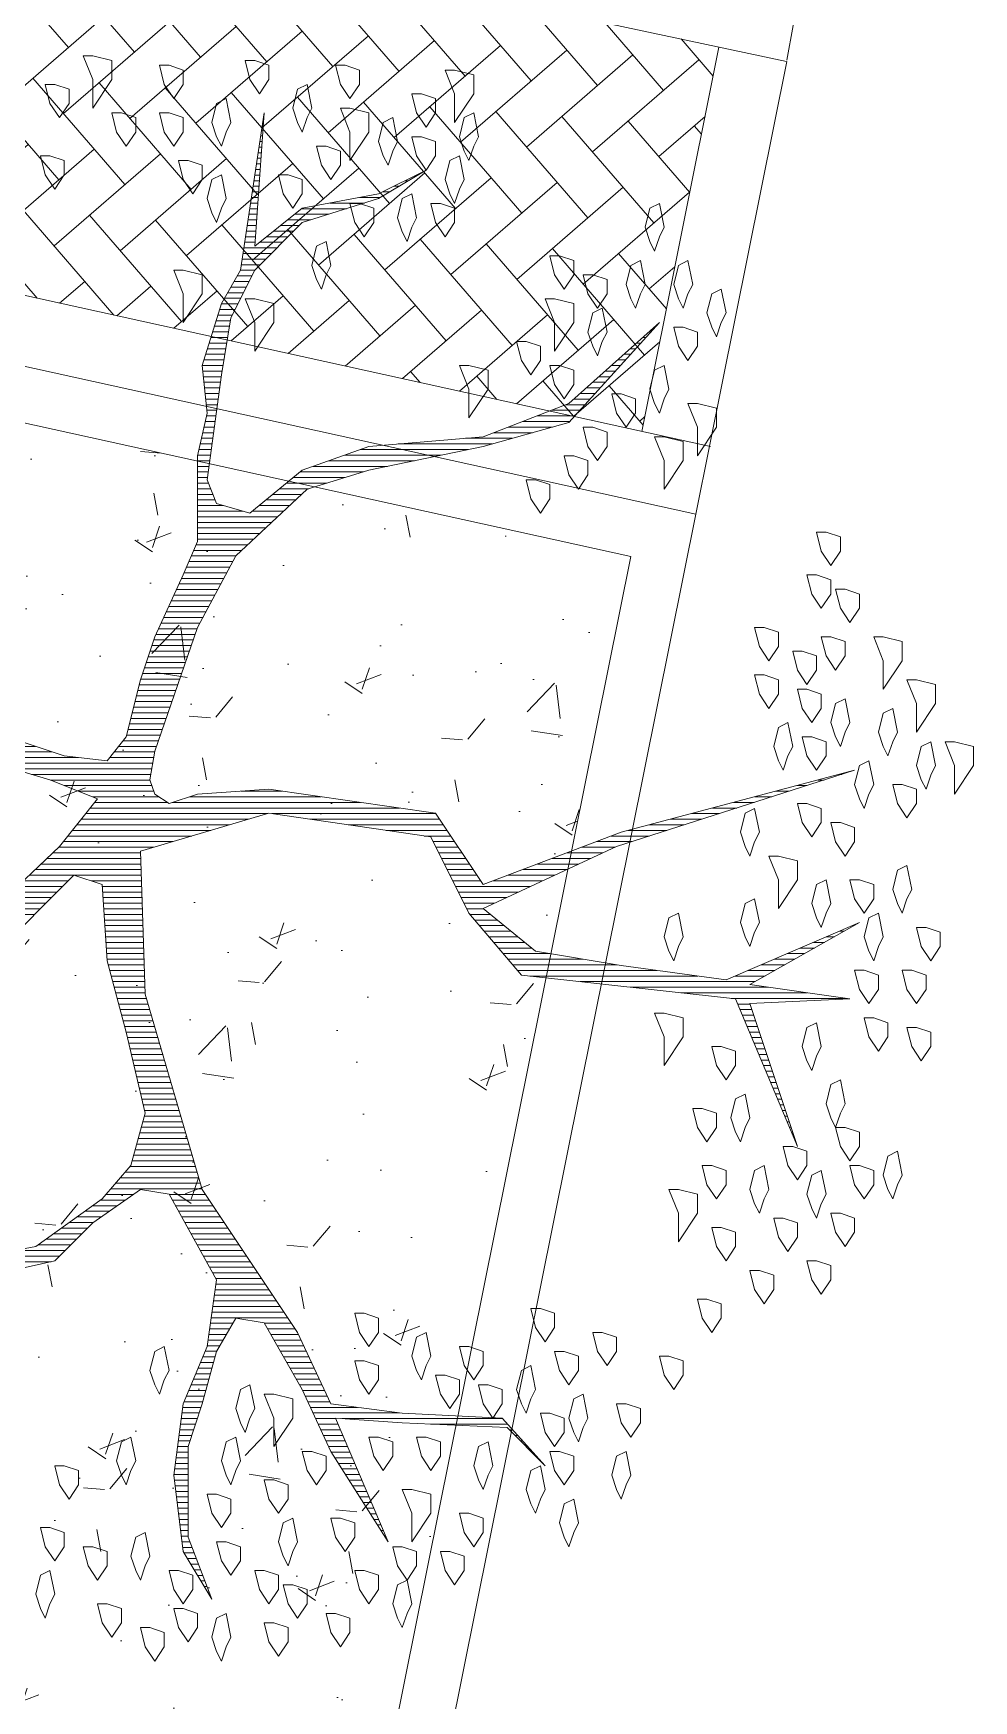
# Model space of a CAD drawing. Header units: metres. Extents: x 12093 to 20303, y 514 to 1412.
# Drawn here: x 19839.243 to 19841.281, y 732.662 to 736.274 of the extents above; entities that cross this region are included whole.
import ezdxf

# ---------------------------------------------------------------- set-up
doc = ezdxf.new("R2010")
doc.units = ezdxf.units.M
doc.linetypes.add('ACAD_ISO04W100', pattern=[30, 24, -3, 0, -3])
doc.layers.get('0').update_dxf_attribs({"lineweight": 13})
for name, color, linetype, lineweight in [('0-JARDI', 72, 'Continuous', 13), ('ARBOLES', 52, 'Continuous', 13), ('corte vias', 21, 'ACAD_ISO04W100', 50), ('grass', 64, 'Continuous', 13), ('MANZANAS-ORIGINALES', 147, 'Continuous', 9), ('text.-piso', 35, 'Continuous', 5)]:
    doc.layers.add(name, color=color, linetype=linetype, lineweight=lineweight)

# ---------------------------------------------------------------- blocks, each defined once
blk = doc.blocks.new('*X7')
at = {"color": 0}
for p, q in [((17.5775, 17.92), (17.578, 17.92)), ((17.5814, 17.91), (17.584, 17.91)), ((17.5852, 17.9), (17.59, 17.9)), ((17.5891, 17.89), (17.596, 17.89)), ((17.5929, 17.88), (17.602, 17.88)), ((17.5967, 17.87), (17.608, 17.87)), ((17.6006, 17.86), (17.614, 17.86)), ((17.6044, 17.85), (17.62, 17.85)), ((17.6083, 17.84), (17.626, 17.84)), ((17.2621, 17.82), (17.2622, 17.82)), ((17.2663, 17.81), (17.2685, 17.81)), ((17.6121, 17.83), (17.6285, 17.83)), ((17.616, 17.82), (17.6298, 17.82)), ((17.6191, 17.81), (17.631, 17.81)), ((17.2706, 17.8), (17.2748, 17.8)), ((17.2748, 17.79), (17.2811, 17.79)), ((17.279, 17.78), (17.2874, 17.78)), ((17.6191, 17.8), (17.6323, 17.8)), ((17.6191, 17.79), (17.6335, 17.79)), ((17.6191, 17.78), (17.6348, 17.78)), ((17.2832, 17.77), (17.2937, 17.77)), ((17.2875, 17.76), (17.3001, 17.76)), ((17.2917, 17.75), (17.3064, 17.75)), ((17.6191, 17.77), (17.636, 17.77)), ((17.6191, 17.76), (17.6373, 17.76)), ((17.6191, 17.75), (17.6385, 17.75)), ((17.2959, 17.74), (17.3127, 17.74)), ((17.3002, 17.73), (17.319, 17.73)), ((17.3044, 17.72), (17.3253, 17.72)), ((17.6191, 17.74), (17.6398, 17.74)), ((17.6191, 17.73), (17.641, 17.73)), ((17.6191, 17.72), (17.6423, 17.72)), ((17.3086, 17.71), (17.3316, 17.71)), ((17.3129, 17.7), (17.3379, 17.7)), ((17.3171, 17.69), (17.3443, 17.69)), ((17.6191, 17.71), (17.6435, 17.71)), ((17.6191, 17.7), (17.6445, 17.7)), ((17.6191, 17.69), (17.6431, 17.69)), ((16.9852, 17.68), (16.9856, 17.68)), ((16.9942, 17.67), (16.9956, 17.67)), ((17.0032, 17.66), (17.0056, 17.66)), ((17.3213, 17.68), (17.3506, 17.68)), ((17.3256, 17.67), (17.3569, 17.67)), ((17.3298, 17.66), (17.3632, 17.66)), ((17.6191, 17.68), (17.6418, 17.68)), ((17.6191, 17.67), (17.6405, 17.67)), ((17.6191, 17.66), (17.6391, 17.66)), ((17.0122, 17.65), (17.0156, 17.65)), ((17.0212, 17.64), (17.0256, 17.64)), ((17.0302, 17.63), (17.0356, 17.63)), ((17.334, 17.65), (17.368, 17.65)), ((17.3382, 17.64), (17.3727, 17.64)), ((17.3425, 17.63), (17.3773, 17.63)), ((17.6124, 17.63), (17.6351, 17.63)), ((17.6157, 17.64), (17.6365, 17.64)), ((17.619, 17.65), (17.6378, 17.65)), ((17.0392, 17.62), (17.0456, 17.62)), ((17.0482, 17.61), (17.1861, 17.61)), ((17.0572, 17.6), (17.3444, 17.6)), ((17.3467, 17.62), (17.3819, 17.62)), ((17.3509, 17.61), (17.3865, 17.61)), ((17.3552, 17.6), (17.3911, 17.6)), ((17.6024, 17.6), (17.6311, 17.6)), ((17.6057, 17.61), (17.6325, 17.61)), ((17.6091, 17.62), (17.6338, 17.62)), ((17.2417, 17.59), (17.3957, 17.59)), ((17.3167, 17.58), (17.4003, 17.58)), ((17.3657, 17.57), (17.405, 17.57)), ((17.5926, 17.57), (17.6261, 17.57)), ((17.5957, 17.58), (17.6285, 17.58)), ((17.5991, 17.59), (17.6298, 17.59)), ((17.3704, 17.56), (17.4096, 17.56)), ((17.3751, 17.55), (17.4142, 17.55)), ((17.3797, 17.54), (17.4197, 17.54)), ((17.5844, 17.54), (17.6136, 17.54)), ((17.5872, 17.55), (17.6178, 17.55)), ((17.5899, 17.56), (17.6219, 17.56)), ((17.3844, 17.53), (17.4254, 17.53)), ((17.3891, 17.52), (17.4311, 17.52)), ((17.3937, 17.51), (17.4369, 17.51)), ((17.5762, 17.51), (17.6011, 17.51)), ((17.579, 17.52), (17.6053, 17.52)), ((17.5817, 17.53), (17.6094, 17.53)), ((17.3984, 17.5), (17.4426, 17.5)), ((17.4031, 17.49), (17.4483, 17.49)), ((17.4077, 17.48), (17.454, 17.48)), ((17.568, 17.48), (17.5886, 17.48)), ((17.5708, 17.49), (17.5928, 17.49)), ((17.5735, 17.5), (17.5969, 17.5)), ((17.4124, 17.47), (17.4597, 17.47)), ((17.4171, 17.46), (17.4654, 17.46)), ((17.4217, 17.45), (17.4711, 17.45)), ((17.5509, 17.45), (17.582, 17.45)), ((17.5566, 17.46), (17.5834, 17.46)), ((17.5623, 17.47), (17.5849, 17.47)), ((17.4276, 17.44), (17.4769, 17.44)), ((17.4343, 17.43), (17.4826, 17.43)), ((17.441, 17.42), (17.5777, 17.42)), ((17.5394, 17.43), (17.5792, 17.43)), ((17.5452, 17.44), (17.5806, 17.44)), ((17.4476, 17.41), (17.5763, 17.41)), ((17.4543, 17.4), (17.5749, 17.4)), ((17.461, 17.39), (17.5734, 17.39)), ((17.4676, 17.38), (17.572, 17.38)), ((17.4743, 17.37), (17.5706, 17.37)), ((17.481, 17.36), (17.5692, 17.36)), ((17.4876, 17.35), (17.5695, 17.35)), ((17.4943, 17.34), (17.5751, 17.34)), ((17.501, 17.33), (17.5807, 17.33)), ((17.5076, 17.32), (17.5862, 17.32)), ((17.5143, 17.31), (17.5918, 17.31)), ((17.521, 17.3), (17.5973, 17.3)), ((17.8387, 17.3), (17.9283, 17.3)), ((17.8487, 17.31), (17.9816, 17.31)), ((17.8637, 17.32), (18.0288, 17.32)), ((17.5276, 17.29), (17.6029, 17.29)), ((17.5343, 17.28), (17.6084, 17.28)), ((17.541, 17.27), (17.614, 17.27)), ((17.8087, 17.27), (17.859, 17.27)), ((17.8187, 17.28), (17.873, 17.28)), ((17.8287, 17.29), (17.887, 17.29)), ((17.5476, 17.26), (17.6195, 17.26)), ((17.5543, 17.25), (17.6251, 17.25)), ((17.561, 17.24), (17.6307, 17.24)), ((17.7741, 17.24), (17.817, 17.24)), ((17.7884, 17.25), (17.831, 17.25)), ((17.7987, 17.26), (17.845, 17.26)), ((17.5676, 17.23), (17.6362, 17.23)), ((17.5743, 17.22), (17.6418, 17.22)), ((17.581, 17.21), (17.6473, 17.21)), ((17.7313, 17.21), (17.775, 17.21)), ((17.7456, 17.22), (17.789, 17.22)), ((17.7599, 17.23), (17.803, 17.23)), ((17.5876, 17.2), (17.6529, 17.2)), ((17.5939, 17.19), (17.7568, 17.19)), ((17.5968, 17.18), (17.7482, 17.18)), ((17.717, 17.2), (17.7653, 17.2)), ((17.5998, 17.17), (17.7396, 17.17)), ((17.6027, 17.16), (17.731, 17.16)), ((17.6056, 17.15), (17.7225, 17.15)), ((17.6085, 17.14), (17.7189, 17.14)), ((17.6115, 17.13), (17.7161, 17.13)), ((17.6144, 17.12), (17.7134, 17.12)), ((16.5321, 17.11), (16.5325, 17.11)), ((16.5355, 17.1), (16.5367, 17.1)), ((16.5388, 17.09), (16.5409, 17.09)), ((17.6173, 17.11), (17.7107, 17.11)), ((17.6203, 17.1), (17.7079, 17.1)), ((17.6232, 17.09), (17.7052, 17.09)), ((16.5421, 17.08), (16.5451, 17.08)), ((16.5454, 17.07), (16.5493, 17.07)), ((16.5488, 17.06), (16.5535, 17.06)), ((17.6261, 17.08), (17.7025, 17.08)), ((17.629, 17.07), (17.6998, 17.07)), ((17.632, 17.06), (17.697, 17.06)), ((16.5521, 17.05), (16.5577, 17.05)), ((16.5554, 17.04), (16.5619, 17.04)), ((16.5588, 17.03), (16.566, 17.03)), ((17.6349, 17.05), (17.6968, 17.05)), ((17.6378, 17.04), (17.6992, 17.04)), ((17.6407, 17.03), (17.7015, 17.03)), ((16.5621, 17.02), (16.5702, 17.02)), ((16.5654, 17.01), (16.5744, 17.01)), ((16.5688, 17), (16.5786, 17)), ((17.6437, 17.02), (17.7039, 17.02)), ((17.6466, 17.01), (17.7062, 17.01)), ((17.6495, 17), (17.7086, 17)), ((16.5721, 16.99), (16.5828, 16.99)), ((16.5754, 16.98), (16.587, 16.98)), ((16.5788, 16.97), (16.5912, 16.97)), ((17.6524, 16.99), (17.7109, 16.99)), ((17.6554, 16.98), (17.7133, 16.98)), ((17.6583, 16.97), (17.7156, 16.97)), ((16.5821, 16.96), (16.5954, 16.96)), ((16.5854, 16.95), (16.5996, 16.95)), ((16.5888, 16.94), (16.6038, 16.94)), ((17.6612, 16.96), (17.718, 16.96)), ((17.6642, 16.95), (17.7204, 16.95)), ((17.6671, 16.94), (17.7227, 16.94)), ((16.5921, 16.93), (16.608, 16.93)), ((16.5954, 16.92), (16.6122, 16.92)), ((16.5988, 16.91), (16.6164, 16.91)), ((17.67, 16.93), (17.7251, 16.93)), ((17.6729, 16.92), (17.7274, 16.92)), ((17.6759, 16.91), (17.7298, 16.91)), ((16.6021, 16.9), (16.6206, 16.9)), ((16.6054, 16.89), (16.6248, 16.89)), ((16.6088, 16.88), (16.629, 16.88)), ((17.6788, 16.9), (17.7324, 16.9)), ((17.6817, 16.89), (17.7351, 16.89)), ((17.6846, 16.88), (17.7378, 16.88)), ((16.443, 16.85), (16.6488, 16.85)), ((16.6121, 16.87), (16.6331, 16.87)), ((16.6154, 16.86), (16.6373, 16.86)), ((17.6876, 16.87), (17.7404, 16.87)), ((17.6905, 16.86), (17.7431, 16.86)), ((17.6934, 16.85), (17.7458, 16.85)), ((16.513, 16.84), (16.7388, 16.84)), ((16.583, 16.83), (16.8288, 16.83)), ((16.6062, 16.82), (16.9188, 16.82)), ((17.6957, 16.84), (17.7484, 16.84)), ((17.6961, 16.83), (17.7511, 16.83)), ((17.6964, 16.82), (17.7538, 16.82)), ((16.5531, 16.79), (16.5956, 16.79)), ((16.5708, 16.8), (16.6189, 16.8)), ((16.5885, 16.81), (16.6422, 16.81)), ((16.7083, 16.81), (17.0088, 16.81)), ((16.7816, 16.8), (17.0309, 16.8)), ((16.8532, 16.79), (17.0394, 16.79)), ((17.6967, 16.81), (17.7564, 16.81)), ((17.6971, 16.8), (17.7591, 16.8)), ((17.6974, 16.79), (17.7618, 16.79)), ((16.5001, 16.76), (16.5256, 16.76)), ((16.5178, 16.77), (16.5489, 16.77)), ((16.5355, 16.78), (16.5722, 16.78)), ((16.9132, 16.78), (17.0478, 16.78)), ((16.9732, 16.77), (17.0563, 16.77)), ((17.0054, 16.76), (17.0647, 16.76)), ((17.6977, 16.78), (17.7639, 16.78)), ((17.6981, 16.77), (17.7645, 16.77)), ((17.6984, 16.76), (17.7651, 16.76)), ((16.447, 16.73), (16.4556, 16.73)), ((16.4647, 16.74), (16.4789, 16.74)), ((16.4824, 16.75), (16.5022, 16.75)), ((17.0177, 16.75), (17.0732, 16.75)), ((17.0299, 16.74), (17.0817, 16.74)), ((17.0421, 16.73), (17.0901, 16.73)), ((17.6987, 16.75), (17.7657, 16.75)), ((17.6991, 16.74), (17.7664, 16.74)), ((17.6994, 16.73), (17.767, 16.73)), ((16.4293, 16.72), (16.4322, 16.72)), ((17.0543, 16.72), (17.0986, 16.72)), ((17.0665, 16.71), (17.1071, 16.71)), ((17.0788, 16.7), (17.1155, 16.7)), ((17.6997, 16.72), (17.7676, 16.72)), ((17.7001, 16.71), (17.7682, 16.71)), ((17.7004, 16.7), (17.7689, 16.7)), ((17.8935, 16.7), (17.9768, 16.7)), ((17.0504, 16.67), (17.1313, 16.67)), ((17.0719, 16.68), (17.1263, 16.68)), ((17.091, 16.69), (17.1213, 16.69)), ((17.7007, 16.69), (17.7695, 16.69)), ((17.7011, 16.68), (17.7701, 16.68)), ((17.7014, 16.67), (17.7707, 16.67)), ((17.8635, 16.67), (17.9451, 16.67)), ((17.8735, 16.68), (17.9556, 16.68)), ((17.8835, 16.69), (17.9662, 16.69)), ((16.9858, 16.64), (17.0741, 16.64)), ((17.0073, 16.65), (17.1413, 16.65)), ((17.0288, 16.66), (17.1363, 16.66)), ((17.0964, 16.64), (17.1463, 16.64)), ((17.7017, 16.66), (17.7714, 16.66)), ((17.7021, 16.65), (17.772, 16.65)), ((17.7024, 16.64), (17.7924, 16.64)), ((17.8335, 16.64), (17.9134, 16.64)), ((17.8435, 16.65), (17.924, 16.65)), ((17.8535, 16.66), (17.9345, 16.66)), ((16.9211, 16.61), (16.995, 16.61)), ((16.9427, 16.62), (17.0214, 16.62)), ((16.9642, 16.63), (17.0477, 16.63)), ((17.1031, 16.63), (17.1513, 16.63)), ((17.1097, 16.62), (17.1563, 16.62)), ((17.1164, 16.61), (17.1613, 16.61)), ((17.7027, 16.63), (17.8224, 16.63)), ((17.7031, 16.62), (17.8923, 16.62)), ((17.7034, 16.61), (17.8818, 16.61)), ((17.8235, 16.63), (17.9029, 16.63)), ((16.8781, 16.59), (16.9423, 16.59)), ((16.8996, 16.6), (16.9686, 16.6)), ((17.1231, 16.6), (17.1663, 16.6)), ((17.1297, 16.59), (17.1713, 16.59)), ((17.7037, 16.6), (17.8712, 16.6)), ((17.7041, 16.59), (17.8606, 16.59)), ((16.7953, 16.56), (16.8632, 16.56)), ((16.8265, 16.57), (16.8895, 16.57)), ((16.8565, 16.58), (16.9159, 16.58)), ((17.1364, 16.58), (17.1763, 16.58)), ((17.1431, 16.57), (17.1813, 16.57)), ((17.1497, 16.56), (17.1971, 16.56)), ((17.6123, 16.56), (17.8338, 16.56)), ((17.646, 16.57), (17.8418, 16.57)), ((17.6798, 16.58), (17.8501, 16.58)), ((16.7015, 16.53), (16.7578, 16.53)), ((16.7328, 16.54), (16.7955, 16.54)), ((16.764, 16.55), (16.8332, 16.55)), ((17.1564, 16.55), (17.2651, 16.55)), ((17.163, 16.54), (17.3331, 16.54)), ((17.1697, 16.53), (17.401, 16.53)), ((17.511, 16.53), (17.8098, 16.53)), ((17.5448, 16.54), (17.8178, 16.54)), ((17.5785, 16.55), (17.8258, 16.55)), ((16.6078, 16.5), (16.6447, 16.5)), ((16.639, 16.51), (16.6824, 16.51)), ((16.6703, 16.52), (16.7201, 16.52)), ((17.1764, 16.52), (17.469, 16.52)), ((17.2412, 16.51), (17.7938, 16.51)), ((17.3112, 16.5), (17.6466, 16.5)), ((17.4773, 16.52), (17.8018, 16.52)), ((17.6564, 16.5), (17.7858, 16.5)), ((16.514, 16.47), (16.5317, 16.47)), ((16.5453, 16.48), (16.5693, 16.48)), ((16.5765, 16.49), (16.607, 16.49)), ((17.3812, 16.49), (17.6166, 16.49)), ((17.4512, 16.48), (17.5245, 16.48)), ((17.6714, 16.49), (17.7899, 16.49)), ((17.6804, 16.48), (17.8149, 16.48)), ((17.6837, 16.47), (17.8399, 16.47)), ((16.4515, 16.45), (16.4563, 16.45)), ((16.4828, 16.46), (16.494, 16.46)), ((17.6839, 16.44), (17.9326, 16.44)), ((17.6855, 16.45), (17.8986, 16.45)), ((17.687, 16.46), (17.8649, 16.46)), ((17.6789, 16.41), (17.7512, 16.41)), ((17.6805, 16.42), (17.7592, 16.42)), ((17.6822, 16.43), (17.9666, 16.43)), ((17.8145, 16.42), (18.0006, 16.42)), ((17.8617, 16.41), (18.0157, 16.41)), ((17.6687, 16.38), (17.7289, 16.38)), ((17.6722, 16.39), (17.7352, 16.39)), ((17.6757, 16.4), (17.7432, 16.4)), ((17.8916, 16.4), (18.0232, 16.4)), ((17.6584, 16.35), (17.7214, 16.35)), ((17.6618, 16.36), (17.7239, 16.36)), ((17.6653, 16.37), (17.7264, 16.37)), ((17.648, 16.32), (17.7139, 16.32)), ((17.6514, 16.33), (17.7164, 16.33)), ((17.6549, 16.34), (17.7189, 16.34)), ((17.6376, 16.29), (17.7064, 16.29)), ((17.6411, 16.3), (17.7089, 16.3)), ((17.6445, 16.31), (17.7114, 16.31)), ((17.6272, 16.26), (17.6971, 16.26)), ((17.6307, 16.27), (17.7005, 16.27)), ((17.6341, 16.28), (17.7038, 16.28)), ((17.6168, 16.23), (17.6871, 16.23)), ((17.6203, 16.24), (17.6905, 16.24)), ((17.6237, 16.25), (17.6938, 16.25)), ((17.6064, 16.2), (17.6766, 16.2)), ((17.6099, 16.21), (17.6805, 16.21)), ((17.6134, 16.22), (17.6838, 16.22)), ((17.5928, 16.17), (17.6627, 16.17)), ((17.5981, 16.18), (17.6673, 16.18)), ((17.603, 16.19), (17.6719, 16.19)), ((17.5768, 16.14), (17.6489, 16.14)), ((17.5821, 16.15), (17.6535, 16.15)), ((17.5874, 16.16), (17.6581, 16.16)), ((17.5608, 16.11), (17.635, 16.11)), ((17.5661, 16.12), (17.6396, 16.12)), ((17.5714, 16.13), (17.6443, 16.13)), ((17.5448, 16.08), (17.6216, 16.08)), ((17.5501, 16.09), (17.6259, 16.09)), ((17.5554, 16.1), (17.6304, 16.1)), ((17.5234, 16.05), (17.6088, 16.05)), ((17.5341, 16.06), (17.6131, 16.06)), ((17.5394, 16.07), (17.6174, 16.07)), ((17.4913, 16.02), (17.6021, 16.02)), ((17.502, 16.03), (17.6021, 16.03)), ((17.5127, 16.04), (17.6045, 16.04)), ((17.4591, 15.99), (17.6021, 15.99)), ((17.4698, 16), (17.6021, 16)), ((17.4806, 16.01), (17.6021, 16.01)), ((17.427, 15.96), (17.4799, 15.96)), ((17.4377, 15.97), (17.4922, 15.97)), ((17.4484, 15.98), (17.5044, 15.98)), ((17.5206, 15.98), (17.6021, 15.98)), ((17.5556, 15.97), (17.6021, 15.97)), ((17.5707, 15.96), (17.6021, 15.96)), ((17.3711, 15.93), (17.4433, 15.93)), ((17.4036, 15.94), (17.4555, 15.94)), ((17.4163, 15.95), (17.4677, 15.95)), ((17.5747, 15.95), (17.6021, 15.95)), ((17.5787, 15.94), (17.6021, 15.94)), ((17.5827, 15.93), (17.6021, 15.93)), ((17.2629, 15.9), (17.3957, 15.9)), ((17.3061, 15.91), (17.4188, 15.91)), ((17.3386, 15.92), (17.431, 15.92)), ((17.5819, 15.9), (17.6021, 15.9)), ((17.5832, 15.91), (17.6021, 15.91)), ((17.5846, 15.92), (17.6021, 15.92)), ((17.1189, 15.87), (17.3117, 15.87)), ((17.1669, 15.88), (17.3397, 15.88)), ((17.2149, 15.89), (17.3677, 15.89)), ((17.5778, 15.87), (17.5996, 15.87)), ((17.5791, 15.88), (17.6018, 15.88)), ((17.5805, 15.89), (17.6021, 15.89)), ((17.0041, 15.84), (17.0729, 15.84)), ((17.0401, 15.85), (17.1235, 15.85)), ((17.0761, 15.86), (17.2435, 15.86)), ((17.5737, 15.84), (17.5929, 15.84)), ((17.575, 15.85), (17.5951, 15.85)), ((17.5764, 15.86), (17.5974, 15.86)), ((16.9281, 15.81), (16.9958, 15.81)), ((16.9371, 15.82), (17.0215, 15.82)), ((16.9681, 15.83), (17.0472, 15.83)), ((17.5696, 15.81), (17.5863, 15.81)), ((17.5709, 15.82), (17.5885, 15.82)), ((17.5723, 15.83), (17.5907, 15.83)), ((16.9009, 15.78), (16.9301, 15.78)), ((16.91, 15.79), (16.9444, 15.79)), ((16.919, 15.8), (16.9701, 15.8)), ((17.5655, 15.78), (17.5876, 15.78)), ((17.5669, 15.79), (17.5866, 15.79)), ((17.5682, 15.8), (17.5856, 15.8)), ((16.8738, 15.75), (16.8965, 15.75)), ((16.8829, 15.76), (16.9077, 15.76)), ((16.8919, 15.77), (16.9189, 15.77)), ((17.5614, 15.75), (17.5906, 15.75)), ((17.5628, 15.76), (17.5896, 15.76)), ((17.5641, 15.77), (17.5886, 15.77)), ((16.8467, 15.72), (16.863, 15.72)), ((16.8557, 15.73), (16.8742, 15.73)), ((16.8648, 15.74), (16.8853, 15.74)), ((17.5568, 15.72), (17.5936, 15.72)), ((17.5585, 15.73), (17.5926, 15.73)), ((17.56, 15.74), (17.5916, 15.74)), ((16.8195, 15.69), (16.8295, 15.69)), ((16.8286, 15.7), (16.8406, 15.7)), ((16.8376, 15.71), (16.8518, 15.71)), ((17.5518, 15.69), (17.5844, 15.69)), ((17.5535, 15.7), (17.5875, 15.7)), ((17.5551, 15.71), (17.5906, 15.71)), ((16.7924, 15.66), (16.7959, 15.66)), ((16.8014, 15.67), (16.8071, 15.67)), ((16.8105, 15.68), (16.8183, 15.68)), ((17.5468, 15.66), (17.5752, 15.66)), ((17.5485, 15.67), (17.5783, 15.67)), ((17.5501, 15.68), (17.5814, 15.68)), ((16.7833, 15.65), (16.7848, 15.65)), ((17.5402, 15.63), (17.566, 15.63)), ((17.5435, 15.64), (17.5691, 15.64)), ((17.5451, 15.65), (17.5721, 15.65)), ((17.5252, 15.6), (17.5543, 15.6)), ((17.5302, 15.61), (17.5598, 15.61)), ((17.5352, 15.62), (17.5629, 15.62)), ((17.5102, 15.57), (17.5372, 15.57)), ((17.5152, 15.58), (17.5429, 15.58)), ((17.5202, 15.59), (17.5486, 15.59)), ((17.4903, 15.54), (17.5241, 15.54)), ((17.5002, 15.55), (17.5257, 15.55)), ((17.5052, 15.56), (17.5315, 15.56)), ((17.4603, 15.51), (17.5196, 15.51)), ((17.4703, 15.52), (17.5211, 15.52)), ((17.4803, 15.53), (17.5226, 15.53)), ((17.4303, 15.48), (17.4661, 15.48)), ((17.4403, 15.49), (17.4786, 15.49)), ((17.4503, 15.5), (17.4911, 15.5)), ((17.4981, 15.48), (17.515, 15.48)), ((17.4988, 15.49), (17.5165, 15.49)), ((17.4996, 15.5), (17.5181, 15.5)), ((17.368, 15.45), (17.4286, 15.45)), ((17.4, 15.46), (17.4411, 15.46)), ((17.4203, 15.47), (17.4536, 15.47)), ((17.496, 15.45), (17.5105, 15.45)), ((17.4967, 15.46), (17.512, 15.46)), ((17.4974, 15.47), (17.5135, 15.47)), ((17.2754, 15.42), (17.3128, 15.42)), ((17.304, 15.43), (17.3661, 15.43)), ((17.336, 15.44), (17.4161, 15.44)), ((17.4938, 15.42), (17.5059, 15.42)), ((17.4946, 15.43), (17.5074, 15.43)), ((17.4953, 15.44), (17.509, 15.44)), ((17.2254, 15.39), (17.2317, 15.39)), ((17.242, 15.4), (17.2517, 15.4)), ((17.2587, 15.41), (17.2717, 15.41)), ((17.4917, 15.39), (17.5014, 15.39)), ((17.4924, 15.4), (17.5029, 15.4)), ((17.4931, 15.41), (17.5044, 15.41)), ((17.2087, 15.38), (17.2117, 15.38)), ((17.4896, 15.36), (17.4968, 15.36)), ((17.4903, 15.37), (17.4984, 15.37)), ((17.491, 15.38), (17.4999, 15.38)), ((17.4874, 15.33), (17.4923, 15.33)), ((17.4881, 15.34), (17.4938, 15.34)), ((17.4888, 15.35), (17.4953, 15.35)), ((17.486, 15.31), (17.4893, 15.31)), ((17.4867, 15.32), (17.4908, 15.32)), ((17.4838, 15.28), (17.4847, 15.28)), ((17.4846, 15.29), (17.4862, 15.29)), ((17.4853, 15.3), (17.4877, 15.3)), ((17.4831, 15.27), (17.4832, 15.27))]:
    blk.add_line(p, q, dxfattribs=at)
blk = doc.blocks.new('ARBUSTO6')
at = {"layer": 'ARBOLES'}
for points in [[(-0.1919, 1.5005), (-0.2004, 1.4834), (-0.1919, 1.4409), (-0.1748, 1.4494), (-0.1663, 1.4834), (-0.1748, 1.509), (-0.1833, 1.526)], [(-0.0558, 1.4664), (-0.0813, 1.4749), (-0.0813, 1.5005), (-0.0643, 1.526), (-0.0473, 1.5005), (-0.0388, 1.4664)], [(-0.3874, 1.4409), (-0.413, 1.4494), (-0.413, 1.4749), (-0.3959, 1.5005), (-0.3789, 1.4749), (-0.3704, 1.4409)], [(-0.2769, 1.4579), (-0.3024, 1.4664), (-0.3024, 1.492), (-0.2854, 1.5175), (-0.2684, 1.492), (-0.2599, 1.4579)], [(-0.1153, 1.4324), (-0.1408, 1.4409), (-0.1408, 1.4664), (-0.1238, 1.492), (-0.1068, 1.4664), (-0.0983, 1.4324)], [(-0.515, 1.4409), (-0.5235, 1.4239), (-0.515, 1.3814), (-0.498, 1.3899), (-0.4895, 1.4239), (-0.498, 1.4494), (-0.5065, 1.4664)], [(0.0207, 1.4239), (-0.0048, 1.4324), (-0.0048, 1.4579), (0.0122, 1.4834), (0.0293, 1.4579), (0.0378, 1.4239)], [(-0.3109, 1.3899), (-0.3364, 1.3984), (-0.3364, 1.4239), (-0.3194, 1.4494), (-0.3024, 1.4239), (-0.2939, 1.3899)], [(0.1228, 1.4239), (0.1143, 1.4069), (0.1228, 1.3644), (0.1398, 1.3729), (0.1483, 1.4069), (0.1398, 1.4324), (0.1313, 1.4494)], [(-0.4385, 1.3644), (-0.464, 1.3729), (-0.464, 1.3984), (-0.447, 1.4239), (-0.43, 1.3984), (-0.4215, 1.3644)], [(-0.2599, 1.3644), (-0.2854, 1.3729), (-0.2854, 1.3984), (-0.2684, 1.4239), (-0.2514, 1.3984), (-0.2429, 1.3644)], [(-0.1068, 1.3644), (-0.1323, 1.3729), (-0.1323, 1.3984), (-0.1153, 1.4239), (-0.0983, 1.3984), (-0.0898, 1.3644)], [(-0.5915, 1.3304), (-0.617, 1.3389), (-0.617, 1.3644), (-0.6, 1.3899), (-0.583, 1.3644), (-0.5745, 1.3304)], [(-0.5065, 1.3219), (-0.532, 1.3304), (-0.532, 1.3559), (-0.515, 1.3814), (-0.498, 1.3559), (-0.4895, 1.3219)], [(-0.1919, 1.3134), (-0.2174, 1.3219), (-0.2174, 1.3474), (-0.2004, 1.3729), (-0.1833, 1.3474), (-0.1748, 1.3134)], [(-0.0473, 1.3559), (-0.0558, 1.3389), (-0.0473, 1.2964), (-0.0303, 1.3049), (-0.0218, 1.3389), (-0.0303, 1.3644), (-0.0388, 1.3814)], [(0.0463, 1.3219), (0.0207, 1.3304), (0.0207, 1.3559), (0.0378, 1.3814), (0.0548, 1.3559), (0.0633, 1.3219)], [(-0.3109, 1.3304), (-0.3194, 1.3134), (-0.3109, 1.2708), (-0.2939, 1.2793), (-0.2854, 1.3134), (-0.2939, 1.3389), (-0.3024, 1.3559)], [(0.1228, 1.2879), (0.0973, 1.2964), (0.0973, 1.3219), (0.1143, 1.3474), (0.1313, 1.3219), (0.1398, 1.2879)], [(-0.8126, 1.2964), (-0.8211, 1.2793), (-0.8126, 1.2368), (-0.7956, 1.2453), (-0.7871, 1.2793), (-0.7956, 1.3049), (-0.8041, 1.3219)], [(-0.6256, 1.2623), (-0.6511, 1.2708), (-0.6511, 1.2964), (-0.6341, 1.3219), (-0.617, 1.2964), (-0.6085, 1.2623)], [(-0.5235, 1.2198), (-0.5575, 1.2283), (-0.5575, 1.2623), (-0.5235, 1.3134), (-0.5235, 1.2623), (-0.5065, 1.2198)], [(-0.3959, 1.2708), (-0.4215, 1.2793), (-0.4215, 1.3049), (-0.4044, 1.3304), (-0.3874, 1.3049), (-0.3789, 1.2708)], [(-0.1748, 1.2283), (-0.2004, 1.2368), (-0.2004, 1.2623), (-0.1833, 1.2879), (-0.1663, 1.2623), (-0.1578, 1.2283)], [(-0.7531, 1.2368), (-0.7616, 1.2198), (-0.7531, 1.1773), (-0.7361, 1.1858), (-0.7276, 1.2198), (-0.7361, 1.2453), (-0.7446, 1.2623)], [(-0.2769, 1.2028), (-0.3024, 1.2113), (-0.3024, 1.2368), (-0.2854, 1.2623), (-0.2684, 1.2368), (-0.2599, 1.2028)], [(-0.9062, 1.2113), (-0.9147, 1.1943), (-0.9062, 1.1518), (-0.8892, 1.1603), (-0.8807, 1.1943), (-0.8892, 1.2198), (-0.8977, 1.2368)], [(0.0973, 1.1773), (0.0718, 1.1858), (0.0718, 1.2113), (0.0888, 1.2368), (0.1058, 1.2113), (0.1143, 1.1773)], [(-0.7871, 1.1518), (-0.8126, 1.1603), (-0.8126, 1.1858), (-0.7956, 1.2113), (-0.7786, 1.1858), (-0.7701, 1.1518)], [(-0.6596, 1.1943), (-0.6681, 1.1773), (-0.6596, 1.1348), (-0.6426, 1.1433), (-0.6341, 1.1773), (-0.6426, 1.2028), (-0.6511, 1.2198)], [(-0.3449, 1.1518), (-0.3704, 1.1603), (-0.3704, 1.1858), (-0.3534, 1.2113), (-0.3364, 1.1858), (-0.3279, 1.1518)], [(-0.2089, 1.1858), (-0.2174, 1.1688), (-0.2089, 1.1263), (-0.1919, 1.1348), (-0.1833, 1.1688), (-0.1919, 1.1943), (-0.2004, 1.2113)], [(-0.0218, 1.1858), (-0.0303, 1.1688), (-0.0218, 1.1263), (-0.0048, 1.1348), (0.0037, 1.1688), (-0.0048, 1.1943), (-0.0133, 1.2113)], [(-0.549, 1.1263), (-0.5745, 1.1348), (-0.5745, 1.1603), (-0.5575, 1.1858), (-0.5405, 1.1603), (-0.532, 1.1263)], [(-0.464, 1.1263), (-0.4895, 1.1348), (-0.4895, 1.1603), (-0.4725, 1.1858), (-0.4555, 1.1603), (-0.447, 1.1263)], [(-0.8296, 1.1093), (-0.8381, 1.0923), (-0.8296, 1.0497), (-0.8126, 1.0582), (-0.8041, 1.0923), (-0.8126, 1.1178), (-0.8211, 1.1348)], [(-0.7701, 1.0838), (-0.7956, 1.0923), (-0.7956, 1.1178), (-0.7786, 1.1433), (-0.7616, 1.1178), (-0.7531, 1.0838)], [(-0.2769, 1.0497), (-0.3109, 1.0582), (-0.3109, 1.0923), (-0.2769, 1.1433), (-0.2769, 1.0923), (-0.2599, 1.0497)], [(-0.9062, 1.0667), (-0.9317, 1.0753), (-0.9317, 1.1008), (-0.9147, 1.1263), (-0.8977, 1.1008), (-0.8892, 1.0667)], [(-0.2344, 1.0923), (-0.2429, 1.0753), (-0.2344, 1.0327), (-0.2174, 1.0412), (-0.2089, 1.0753), (-0.2174, 1.1008), (-0.2259, 1.1178)], [(-0.7361, 1.0582), (-0.7446, 1.0412), (-0.7361, 0.9987), (-0.7191, 1.0072), (-0.7106, 1.0412), (-0.7191, 1.0667), (-0.7276, 1.0838)], [(-0.6596, 1.0327), (-0.6851, 1.0412), (-0.6851, 1.0667), (-0.6681, 1.0923), (-0.6511, 1.0667), (-0.6426, 1.0327)], [(-0.583, 1.0157), (-0.6085, 1.0242), (-0.6085, 1.0497), (-0.5915, 1.0753), (-0.5745, 1.0497), (-0.566, 1.0157)], [(-0.4385, 0.9902), (-0.464, 0.9987), (-0.464, 1.0242), (-0.447, 1.0497), (-0.43, 1.0242), (-0.4215, 0.9902)], [(-0.0813, 1.0242), (-0.0898, 1.0072), (-0.0813, 0.9647), (-0.0643, 0.9732), (-0.0558, 1.0072), (-0.0643, 1.0327), (-0.0728, 1.0497)], [(-0.9827, 0.9817), (-1.0082, 0.9902), (-1.0082, 1.0157), (-0.9912, 1.0412), (-0.9742, 1.0157), (-0.9657, 0.9817)], [(-0.7956, 0.9732), (-0.8211, 0.9817), (-0.8211, 1.0072), (-0.8041, 1.0327), (-0.7871, 1.0072), (-0.7786, 0.9732)], [(-0.6256, 0.9647), (-0.6511, 0.9732), (-0.6511, 0.9987), (-0.6341, 1.0242), (-0.617, 0.9987), (-0.6085, 0.9647)], [(-0.549, 0.9987), (-0.5575, 0.9817), (-0.549, 0.9392), (-0.532, 0.9477), (-0.5235, 0.9817), (-0.532, 1.0072), (-0.5405, 1.0242)], [(-0.8637, 0.9392), (-0.8892, 0.9477), (-0.8892, 0.9732), (-0.8722, 0.9987), (-0.8552, 0.9732), (-0.8467, 0.9392)], [(-0.7531, 0.8967), (-0.7786, 0.9052), (-0.7786, 0.9307), (-0.7616, 0.9562), (-0.7446, 0.9307), (-0.7361, 0.8967)], [(-0.4385, 0.9052), (-0.464, 0.9137), (-0.464, 0.9392), (-0.447, 0.9647), (-0.43, 0.9392), (-0.4215, 0.9052)], [(-1.0507, 0.8797), (-1.0763, 0.8882), (-1.0763, 0.9137), (-1.0593, 0.9392), (-1.0422, 0.9137), (-1.0337, 0.8797)], [(-1.2463, 0.8116), (-1.2718, 0.8201), (-1.2718, 0.8456), (-1.2548, 0.8712), (-1.2378, 0.8456), (-1.2293, 0.8116)], [(-1.1443, 0.8286), (-1.1698, 0.8371), (-1.1698, 0.8626), (-1.1528, 0.8882), (-1.1358, 0.8626), (-1.1273, 0.8286)], [(-1.0763, 0.7521), (-1.1018, 0.7606), (-1.1018, 0.7861), (-1.0848, 0.8116), (-1.0678, 0.7861), (-1.0593, 0.7521)], [(-1.2889, 0.7266), (-1.3144, 0.7351), (-1.3144, 0.7606), (-1.2974, 0.7861), (-1.2804, 0.7606), (-1.2718, 0.7266)], [(-1.1868, 0.7351), (-1.2123, 0.7436), (-1.2123, 0.7691), (-1.1953, 0.7946), (-1.1783, 0.7691), (-1.1698, 0.7351)], [(-0.9997, 0.6841), (-1.0337, 0.6926), (-1.0337, 0.7266), (-0.9997, 0.7776), (-0.9997, 0.7266), (-0.9827, 0.6841)], [(-1.2548, 0.7096), (-1.2633, 0.6926), (-1.2548, 0.65), (-1.2378, 0.6586), (-1.2293, 0.6926), (-1.2378, 0.7181), (-1.2463, 0.7351)], [(-1.1528, 0.7011), (-1.1613, 0.6841), (-1.1528, 0.6415), (-1.1358, 0.65), (-1.1273, 0.6841), (-1.1358, 0.7096), (-1.1443, 0.7266)], [(-1.3909, 0.6756), (-1.3994, 0.6586), (-1.3909, 0.616), (-1.3739, 0.6245), (-1.3654, 0.6586), (-1.3739, 0.6841), (-1.3824, 0.7011)], [(-1.3229, 0.6415), (-1.3484, 0.65), (-1.3484, 0.6756), (-1.3314, 0.7011), (-1.3144, 0.6756), (-1.3059, 0.6415)], [(-1.0593, 0.6415), (-1.0848, 0.65), (-1.0848, 0.6756), (-1.0678, 0.7011), (-1.0507, 0.6756), (-1.0422, 0.6415)], [(-1.2038, 0.6075), (-1.2293, 0.616), (-1.2293, 0.6415), (-1.2123, 0.6671), (-1.1953, 0.6415), (-1.1868, 0.6075)], [(-1.2974, 0.5735), (-1.3229, 0.582), (-1.3229, 0.6075), (-1.3059, 0.633), (-1.2889, 0.6075), (-1.2804, 0.5735)], [(-1.1188, 0.5735), (-1.1273, 0.5565), (-1.1188, 0.514), (-1.1018, 0.5225), (-1.0933, 0.5565), (-1.1018, 0.582), (-1.1103, 0.599)], [(-1.0422, 0.5395), (-1.0678, 0.548), (-1.0678, 0.5735), (-1.0507, 0.599), (-1.0337, 0.5735), (-1.0252, 0.5395)], [(-1.2889, 0.548), (-1.2974, 0.531), (-1.2889, 0.4885), (-1.2718, 0.497), (-1.2633, 0.531), (-1.2718, 0.5565), (-1.2804, 0.5735)], [(-1.0763, 0.4289), (-1.1018, 0.4374), (-1.1018, 0.463), (-1.0848, 0.4885), (-1.0678, 0.463), (-1.0593, 0.4289)], [(-1.4249, 0.3949), (-1.4504, 0.4034), (-1.4504, 0.4289), (-1.4334, 0.4545), (-1.4164, 0.4289), (-1.4079, 0.3949)], [(-1.2463, 0.4459), (-1.2548, 0.4289), (-1.2463, 0.3864), (-1.2293, 0.3949), (-1.2208, 0.4289), (-1.2293, 0.4545), (-1.2378, 0.4715)], [(-0.9742, 0.3694), (-1.0082, 0.3779), (-1.0082, 0.4119), (-0.9742, 0.463), (-0.9742, 0.4119), (-0.9572, 0.3694)], [(-1.3484, 0.3779), (-1.3739, 0.3864), (-1.3739, 0.4119), (-1.3569, 0.4374), (-1.3399, 0.4119), (-1.3314, 0.3779)], [(-1.4164, 0.2929), (-1.4419, 0.3014), (-1.4419, 0.3269), (-1.4249, 0.3524), (-1.4079, 0.3269), (-1.3994, 0.2929)], [(-1.3314, 0.2929), (-1.3569, 0.3014), (-1.3569, 0.3269), (-1.3399, 0.3524), (-1.3229, 0.3269), (-1.3144, 0.2929)], [(-1.4419, 0.2163), (-1.4674, 0.2248), (-1.4674, 0.2504), (-1.4504, 0.2759), (-1.4334, 0.2504), (-1.4249, 0.2163)], [(-1.3569, 0.2504), (-1.3654, 0.2333), (-1.3569, 0.1908), (-1.3399, 0.1993), (-1.3314, 0.2333), (-1.3399, 0.2589), (-1.3484, 0.2759)], [(-0.9997, 0.2504), (-1.0082, 0.2333), (-0.9997, 0.1908), (-0.9827, 0.1993), (-0.9742, 0.2333), (-0.9827, 0.2589), (-0.9912, 0.2759)], [(-1.1358, 0.2248), (-1.1443, 0.2078), (-1.1358, 0.1653), (-1.1188, 0.1738), (-1.1103, 0.2078), (-1.1188, 0.2333), (-1.1273, 0.2504)], [(-1.2633, 0.1908), (-1.2718, 0.1738), (-1.2633, 0.1313), (-1.2463, 0.1398), (-1.2378, 0.1738), (-1.2463, 0.1993), (-1.2548, 0.2163)], [(-1.4079, 0.1653), (-1.4164, 0.1483), (-1.4079, 0.1058), (-1.3909, 0.1143), (-1.3824, 0.1483), (-1.3909, 0.1738), (-1.3994, 0.1908)], [(-1.3229, 0.1313), (-1.3484, 0.1398), (-1.3484, 0.1653), (-1.3314, 0.1908), (-1.3144, 0.1653), (-1.3059, 0.1313)], [(-1.1783, 0.0888), (-1.2123, 0.0973), (-1.2123, 0.1313), (-1.1783, 0.1823), (-1.1783, 0.1313), (-1.1613, 0.0888)], [(-1.2889, 0.0292), (-1.3144, 0.0378), (-1.3144, 0.0633), (-1.2974, 0.0888), (-1.2804, 0.0633), (-1.2718, 0.0292)], [(-1.1358, 0.0633), (-1.1443, 0.0463), (-1.1358, 0.0037), (-1.1188, 0.0122), (-1.1103, 0.0463), (-1.1188, 0.0718), (-1.1273, 0.0888)], [(-1.2293, -0.0048), (-1.2548, 0.0037), (-1.2548, 0.0292), (-1.2378, 0.0548), (-1.2208, 0.0292), (-1.2123, -0.0048)], [(-1.3994, -0.0388), (-1.4249, -0.0303), (-1.4249, -0.0048), (-1.4079, 0.0207), (-1.3909, -0.0048), (-1.3824, -0.0388)], [(-1.3399, -0.0218), (-1.3484, -0.0388), (-1.3399, -0.0813), (-1.3229, -0.0728), (-1.3144, -0.0388), (-1.3229, -0.0133), (-1.3314, 0.0037)], [(-1.493, -0.1153), (-1.527, -0.1068), (-1.527, -0.0728), (-1.493, -0.0218), (-1.493, -0.0728), (-1.4759, -0.1153)], [(-1.4504, -0.0558), (-1.4589, -0.0728), (-1.4504, -0.1153), (-1.4334, -0.1068), (-1.4249, -0.0728), (-1.4334, -0.0473), (-1.4419, -0.0303)], [(-1.2378, -0.1238), (-1.2633, -0.1153), (-1.2633, -0.0898), (-1.2463, -0.0643), (-1.2293, -0.0898), (-1.2208, -0.1238)], [(-1.1953, -0.0898), (-1.2038, -0.1068), (-1.1953, -0.1493), (-1.1783, -0.1408), (-1.1698, -0.1068), (-1.1783, -0.0813), (-1.1868, -0.0643)], [(-1.3824, -0.1153), (-1.3909, -0.1323), (-1.3824, -0.1748), (-1.3654, -0.1663), (-1.3569, -0.1323), (-1.3654, -0.1068), (-1.3739, -0.0898)], [(-1.2974, -0.1323), (-1.3059, -0.1493), (-1.2974, -0.1919), (-1.2804, -0.1834), (-1.2718, -0.1493), (-1.2804, -0.1238), (-1.2889, -0.1068)], [(-1.4249, -0.2259), (-1.4589, -0.2174), (-1.4589, -0.1834), (-1.4249, -0.1323), (-1.4249, -0.1834), (-1.4079, -0.2259)], [(-1.2293, -0.2089), (-1.2548, -0.2004), (-1.2548, -0.1748), (-1.2378, -0.1493), (-1.2208, -0.1748), (-1.2123, -0.2089)], [(-1.1528, -0.2344), (-1.1783, -0.2259), (-1.1783, -0.2004), (-1.1613, -0.1748), (-1.1443, -0.2004), (-1.1358, -0.2344)], [(-1.3654, -0.3024), (-1.3994, -0.2939), (-1.3994, -0.2599), (-1.3654, -0.2089), (-1.3654, -0.2599), (-1.3484, -0.3024)], [(-1.2208, -0.2769), (-1.2463, -0.2684), (-1.2463, -0.2429), (-1.2293, -0.2174), (-1.2123, -0.2429), (-1.2038, -0.2769)], [(-1.2718, -0.3024), (-1.2974, -0.2939), (-1.2974, -0.2684), (-1.2804, -0.2429), (-1.2633, -0.2684), (-1.2548, -0.3024)], [(-1.1528, -0.3194), (-1.1783, -0.3109), (-1.1783, -0.2854), (-1.1613, -0.2599), (-1.1443, -0.2854), (-1.1358, -0.3194)], [(-1.2974, -0.3875), (-1.3229, -0.3789), (-1.3229, -0.3534), (-1.3059, -0.3279), (-1.2889, -0.3534), (-1.2804, -0.3875)], [(-1.2463, -0.413), (-1.2718, -0.4045), (-1.2718, -0.3789), (-1.2548, -0.3534), (-1.2378, -0.3789), (-1.2293, -0.413)], [(-1.2633, -0.4895), (-1.2889, -0.481), (-1.2889, -0.4555), (-1.2718, -0.43), (-1.2548, -0.4555), (-1.2463, -0.4895)], [(-0.7446, -0.583), (-0.7701, -0.5745), (-0.7701, -0.549), (-0.7531, -0.5235), (-0.7361, -0.549), (-0.7276, -0.583)], [(-0.9742, -0.6596), (-1.0082, -0.6511), (-1.0082, -0.6171), (-0.9742, -0.566), (-0.9742, -0.6171), (-0.9572, -0.6596)], [(-0.8126, -0.6256), (-0.8381, -0.6171), (-0.8381, -0.5915), (-0.8211, -0.566), (-0.8041, -0.5915), (-0.7956, -0.6256)], [(-0.8467, -0.6766), (-0.8722, -0.6681), (-0.8722, -0.6426), (-0.8552, -0.6171), (-0.8381, -0.6426), (-0.8296, -0.6766)], [(-1.0337, -0.7191), (-1.0678, -0.7106), (-1.0678, -0.6766), (-1.0337, -0.6256), (-1.0337, -0.6766), (-1.0167, -0.7191)], [(-0.8977, -0.7361), (-0.9232, -0.7276), (-0.9232, -0.7021), (-0.9062, -0.6766), (-0.8892, -0.7021), (-0.8807, -0.7361)], [(-0.9742, -0.7276), (-0.9827, -0.7446), (-0.9742, -0.7871), (-0.9572, -0.7786), (-0.9487, -0.7446), (-0.9572, -0.7191), (-0.9657, -0.7021)], [(-0.6256, -0.7871), (-0.6596, -0.7786), (-0.6596, -0.7446), (-0.6256, -0.6936), (-0.6256, -0.7446), (-0.6085, -0.7871)], [(-0.7871, -0.7871), (-0.8126, -0.7786), (-0.8126, -0.7531), (-0.7956, -0.7276), (-0.7786, -0.7531), (-0.7701, -0.7871)], [(-0.7276, -0.8297), (-0.7531, -0.8212), (-0.7531, -0.7956), (-0.7361, -0.7701), (-0.7191, -0.7956), (-0.7106, -0.8297)], [(-1.0082, -0.8552), (-1.0337, -0.8467), (-1.0337, -0.8212), (-1.0167, -0.7956), (-0.9997, -0.8212), (-0.9912, -0.8552)], [(-0.8637, -0.8297), (-0.8722, -0.8467), (-0.8637, -0.8892), (-0.8467, -0.8807), (-0.8381, -0.8467), (-0.8467, -0.8212), (-0.8552, -0.8042)], [(-0.7786, -0.9062), (-0.8126, -0.8977), (-0.8126, -0.8637), (-0.7786, -0.8127), (-0.7786, -0.8637), (-0.7616, -0.9062)], [(-0.2429, -0.9062), (-0.2769, -0.8977), (-0.2769, -0.8637), (-0.2429, -0.8127), (-0.2429, -0.8637), (-0.2259, -0.9062)], [(-1.0763, -0.8637), (-1.0848, -0.8807), (-1.0763, -0.9232), (-1.0593, -0.9147), (-1.0507, -0.8807), (-1.0593, -0.8552), (-1.0678, -0.8382)], [(-1.0167, -0.9147), (-1.0252, -0.9317), (-1.0167, -0.9742), (-0.9997, -0.9657), (-0.9912, -0.9317), (-0.9997, -0.9062), (-1.0082, -0.8892)], [(-0.9317, -0.9147), (-0.9402, -0.9317), (-0.9317, -0.9742), (-0.9147, -0.9657), (-0.9062, -0.9317), (-0.9147, -0.9062), (-0.9232, -0.8892)], [(-0.8467, -0.9487), (-0.8722, -0.9402), (-0.8722, -0.9147), (-0.8552, -0.8892), (-0.8381, -0.9147), (-0.8296, -0.9487)], [(-0.1153, -0.9572), (-0.1493, -0.9487), (-0.1493, -0.9147), (-0.1153, -0.8637), (-0.1153, -0.9147), (-0.0983, -0.9572)], [(-0.7871, -0.9827), (-0.8126, -0.9742), (-0.8126, -0.9487), (-0.7956, -0.9232), (-0.7786, -0.9487), (-0.7701, -0.9827)], [(-0.3704, -0.9487), (-0.3789, -0.9657), (-0.3704, -1.0082), (-0.3534, -0.9997), (-0.3449, -0.9657), (-0.3534, -0.9402), (-0.3619, -0.9232)], [(-0.9657, -1.0168), (-0.9742, -1.0338), (-0.9657, -1.0763), (-0.9487, -1.0678), (-0.9402, -1.0338), (-0.9487, -1.0082), (-0.9572, -0.9912)], [(-0.5235, -1.0338), (-0.532, -1.0508), (-0.5235, -1.0933), (-0.5065, -1.0848), (-0.498, -1.0508), (-0.5065, -1.0253), (-0.515, -1.0082)], [(-0.5745, -1.0763), (-0.6, -1.0678), (-0.6, -1.0423), (-0.583, -1.0168), (-0.566, -1.0423), (-0.5575, -1.0763)], [(-0.43, -1.0763), (-0.4555, -1.0678), (-0.4555, -1.0423), (-0.4385, -1.0168), (-0.4215, -1.0423), (-0.413, -1.0763)], [(-0.3024, -1.1273), (-0.3279, -1.1188), (-0.3279, -1.0933), (-0.3109, -1.0678), (-0.2939, -1.0933), (-0.2854, -1.1273)], [(-0.1833, -1.0678), (-0.1919, -1.0848), (-0.1833, -1.1273), (-0.1663, -1.1188), (-0.1578, -1.0848), (-0.1663, -1.0593), (-0.1748, -1.0423)], [(-0.6085, -1.1018), (-0.617, -1.1188), (-0.6085, -1.1613), (-0.5915, -1.1528), (-0.583, -1.1188), (-0.5915, -1.0933), (-0.6, -1.0763)], [(-0.1238, -1.1528), (-0.1493, -1.1443), (-0.1493, -1.1188), (-0.1323, -1.0933), (-0.1153, -1.1188), (-0.1068, -1.1528)], [(-0.3704, -1.1783), (-0.3959, -1.1698), (-0.3959, -1.1443), (-0.3789, -1.1188), (-0.3619, -1.1443), (-0.3534, -1.1783)], [(0.1228, -1.1613), (0.0973, -1.1528), (0.0973, -1.1273), (0.1143, -1.1018), (0.1313, -1.1273), (0.1398, -1.1613)], [(-0.6341, -1.1783), (-0.6426, -1.1953), (-0.6341, -1.2379), (-0.617, -1.2294), (-0.6085, -1.1953), (-0.617, -1.1698), (-0.6256, -1.1528)], [(-0.5405, -1.1953), (-0.566, -1.1868), (-0.566, -1.1613), (-0.549, -1.1358), (-0.532, -1.1613), (-0.5235, -1.1953)], [(-0.4895, -1.1698), (-0.498, -1.1868), (-0.4895, -1.2294), (-0.4725, -1.2209), (-0.464, -1.1868), (-0.4725, -1.1613), (-0.481, -1.1443)], [(-0.413, -1.2464), (-0.447, -1.2379), (-0.447, -1.2038), (-0.413, -1.1528), (-0.413, -1.2038), (-0.3959, -1.2464)], [(-0.1919, -1.2038), (-0.2004, -1.2209), (-0.1919, -1.2634), (-0.1748, -1.2549), (-0.1663, -1.2209), (-0.1748, -1.1953), (-0.1833, -1.1783)], [(-0.0898, -1.2379), (-0.1153, -1.2294), (-0.1153, -1.2038), (-0.0983, -1.1783), (-0.0813, -1.2038), (-0.0728, -1.2379)], [(-0.0048, -1.2379), (-0.0303, -1.2294), (-0.0303, -1.2038), (-0.0133, -1.1783), (0.0037, -1.2038), (0.0122, -1.2379)], [(-0.5405, -1.2719), (-0.566, -1.2634), (-0.566, -1.2379), (-0.549, -1.2123), (-0.532, -1.2379), (-0.5235, -1.2719)], [(-0.3364, -1.2294), (-0.3449, -1.2464), (-0.3364, -1.2889), (-0.3194, -1.2804), (-0.3109, -1.2464), (-0.3194, -1.2209), (-0.3279, -1.2038)], [(-0.6, -1.3144), (-0.6341, -1.3059), (-0.6341, -1.2719), (-0.6, -1.2209), (-0.6, -1.2719), (-0.583, -1.3144)], [(0.0463, -1.3399), (0.0122, -1.3314), (0.0122, -1.2974), (0.0463, -1.2464), (0.0463, -1.2974), (0.0633, -1.3399)], [(0.1143, -1.2889), (0.0888, -1.2804), (0.0888, -1.2549), (0.1058, -1.2294), (0.1228, -1.2549), (0.1313, -1.2889)], [(-0.4044, -1.3229), (-0.43, -1.3144), (-0.43, -1.2889), (-0.413, -1.2634), (-0.3959, -1.2889), (-0.3874, -1.3229)], [(-0.2429, -1.3314), (-0.2684, -1.3229), (-0.2684, -1.2974), (-0.2514, -1.2719), (-0.2344, -1.2974), (-0.2259, -1.3314)], [(-0.0898, -1.3229), (-0.1153, -1.3144), (-0.1153, -1.2889), (-0.0983, -1.2634), (-0.0813, -1.2889), (-0.0728, -1.3229)]]:
    blk.add_lwpolyline(points, close=True, dxfattribs=at)
at = {"layer": 'ARBOLES', "color": 7}
for points in [[(0.2674, -0.0898), (0.1228, -0.0473), (0.0378, -0.0133), (0.1058, 0.0718), (0.2674, 0.2248)], [(0.2248, 0.2674), (0.0803, 0.1228), (0.0293, 0.1398), (0.0207, 0.2759), (-0.0133, 0.4034), (-0.0473, 0.548), (-0.0218, 0.6415), (0.0293, 0.7011), (0.1483, 0.7861), (0.2844, 0.8116)], [(0.1908, 0.8286), (0.1143, 0.8116), (0.0463, 0.7436), (-0.0388, 0.6841), (-0.0898, 0.6926), (-0.1748, 0.8456), (-0.1578, 0.9647), (-0.1153, 1.0667), (-0.0983, 1.1943), (-0.1153, 1.3304), (-0.1663, 1.4154), (-0.1238, 1.3049), (-0.1238, 1.1433), (-0.1493, 1.0667), (-0.1748, 0.9732), (-0.2089, 0.9137), (-0.2599, 0.9222), (-0.3279, 1.0412), (-0.3789, 1.1518), (-0.481, 1.3134), (-0.3874, 1.0923), (-0.5065, 1.1008), (-0.6936, 1.1093), (-0.7616, 1.1773), (-0.6851, 1.0923), (-0.5065, 1.0838), (-0.3789, 1.0667), (-0.3194, 0.9392), (-0.1493, 0.6841), (-0.0473, 0.3354), (-0.0388, 0.0803), (-0.2684, 0.0122), (-0.5575, 0.0548), (-0.6256, 0.1908), (-0.7191, 0.3014), (-1.1018, 0.3439), (-1.2123, 0.6075), (-1.1273, 0.3524), (-1.3059, 0.3439), (-1.1273, 0.3184), (-1.3229, 0.2078), (-1.0848, 0.3099), (-0.8977, 0.2844), (-0.7446, 0.2589), (-0.6511, 0.1823), (-0.8892, 0.0718), (-1.3144, -0.0643), (-0.8977, 0.0463), (-0.6511, 0.1398), (-0.566, 0.0122), (-0.2684, -0.0303), (-0.1408, -0.0218), (-0.0898, -0.0048), (-0.0643, -0.0218), (-0.0558, -0.0473), (-0.0643, -0.0983), (-0.1408, -0.3194), (-0.2089, -0.447), (-0.3364, -0.566), (-0.447, -0.6001), (-0.6511, -0.6426), (-0.8041, -0.6851), (-0.9657, -0.8637), (-0.8041, -0.7191), (-0.6511, -0.6596), (-0.447, -0.6426), (-0.3279, -0.6001), (-0.2344, -0.5235), (-0.1748, -0.5405), (-0.1578, -0.583), (-0.1833, -0.7701), (-0.2004, -0.8722), (-0.2429, -0.9572), (-0.3279, -1.0423), (-0.464, -1.0848), (-0.549, -1.1358), (-0.464, -1.0933), (-0.3279, -1.0678), (-0.2429, -0.9997), (-0.2599, -1.2379), (-0.2174, -0.9572), (-0.1833, -0.8977), (-0.1493, -0.7871), (-0.1578, -0.7021), (-0.1408, -0.6256), (-0.1408, -0.5405), (-0.1408, -0.4725), (-0.1153, -0.413), (-0.0643, -0.3024), (-0.0388, -0.2259), (-0.0133, -0.1238), (0.0207, -0.0813), (0.0973, -0.0898), (0.1993, -0.1238)]]:
    blk.add_lwpolyline(points, dxfattribs=at)
at = {"layer": 'ARBOLES'}
blk.add_blockref('*X7', (-17.7429, -16.5069), dxfattribs=at)
blk = doc.blocks.new('ARBUST13')
at = {"layer": 'ARBOLES'}
blk.add_blockref('ARBUSTO6', (0, 0.025), dxfattribs=at)

msp = doc.modelspace()

# ---------------------------------------------------------------- hatches: boundary and pattern name
at = {"layer": 'grass'}
h = msp.add_hatch(dxfattribs=at)
h.set_pattern_fill('AR-CONC', color=256, scale=0.003, style=0)
h.set_pattern_definition([(50, (0, 0), (0.546554007, -0.047817257), [0.05715, -0.62865]), (355, (0, 0), (-0.105728478, 0.573169929), [0.04572, -0.50292]), (100.451, (0.04555, -0.004), (0.440827505, 0.525350063), [0.04857, -0.53427]), (46.1842, (0, 0.1524), (0.813237123, -0.126126984), [0.085725, -0.942975]), (96.6356, (0.0678, 0.1419), (0.712212703, 0.742276668), [0.072855, -0.801405]), (351.184, (0, 0.1524), (0.712213817, 0.742275354), [0.06858, -0.75438]), (21, (0.0762, 0.1143), (0.45484464, -0.306796556), [0.05715, -0.62865]), (326, (0.0762, 0.1143), (0.185406085, 0.552563898), [0.04572, -0.50292]), (71.4514, (0.1141, 0.08873), (0.640249472, 0.245768573), [0.04857, -0.53427]), (37.5, (0, 0), (0.0092658098, 0.2536651166), [0, -0.496824, 0, -0.51054, 0, -0.504825]), (7.5, (0, 0), (0.2004589875, 0.3005417245), [0, -0.291084, 0, -0.485394, 0, -0.192405]), (327.5, (-0.16993, 0), (0.4067717855, -0.017186232), [0, -0.1905, 0, -0.59436, 0, -0.78867]), (317.5, (-0.24613, 0), (0.444387544, 0.076279473), [0, -0.24765, 0, -0.394716, 0, -0.56007])])
h.paths.add_polyline_path([(19836.5022, 734.8571), (19836.7277, 735.9789), (19836.4806, 736.0333), (19834.8984, 736.3165), (19834.4925, 734.2979), (19835.7212, 734.0166), (19835.8851, 734.8318)])
h.paths.add_polyline_path([(19835.7212, 734.0166), (19834.4925, 734.2979), (19834.0104, 731.9003), (19835.8417, 731.5724), (19836.0126, 732.4223), (19835.4561, 732.6982)])
h.paths.add_polyline_path([(19840.1092, 733.0118), (19838.8806, 733.2932), (19838.6325, 732.0595), (19838.0126, 732.0201), (19837.8502, 731.2127), (19839.6815, 730.8847)])
h.paths.add_polyline_path([(19840.5373, 735.1408), (19838.7204, 735.5405), (19838.5022, 734.455), (19839.0615, 734.1932), (19838.8806, 733.2932), (19840.1092, 733.0118)])
at = {"layer": 'text.-piso', "ltscale": 5}
h = msp.add_hatch(dxfattribs=at)
h.set_pattern_fill('AR-HBONE', color=256, scale=0.001, angle=85.8762252, style=0)
h.paths.add_polyline_path([(19839.8838, 737.5282), (19840.733, 737.3475, 0.253932), (19839.0064, 739.4498), (19838.7934, 738.3908), (19837.7542, 738.5998), (19837.9673, 739.6592, 0.244302), (19835.6201, 738.4748), (19836.5168, 738.2765), (19836.2835, 737.222), (19835.161, 737.4703), (19834.9934, 736.637), (19837.0447, 736.1857), (19836.9956, 735.9412), (19838.4724, 735.6769), (19838.5099, 735.8633), (19840.5612, 735.412), (19840.7286, 736.2443), (19839.659, 736.4719)])

# ---------------------------------------------------------------- linework, layer by layer
at = {"layer": 'corte vias', "lineweight": 20}
msp.add_line((19840.8748, 736.2132), (19839.659, 736.4719), dxfattribs=at)
at = {"layer": 'MANZANAS-ORIGINALES'}
for p, q in [((19840.7285, 736.244), (19840.5611, 735.4114)), ((19840.8753, 736.2132), (19834.1963, 702.9966)), ((19838.6269, 735.684), (19840.6782, 735.2327))]:
    msp.add_line(p, q, dxfattribs=at)
msp.add_lwpolyline([(19834.2998, 704.1197), (19840.5373, 735.1408), (19838.7204, 735.5405), (19838.5022, 734.455), (19839.0615, 734.1932), (19838.6325, 732.0595), (19838.0126, 732.0201), (19837.3931, 728.9394), (19837.9525, 728.6776), (19837.5234, 726.5439), (19836.9035, 726.5045), (19836.4074, 724.0372), (19836.9668, 723.7754), (19836.5377, 721.6417)], dxfattribs=at)
msp.add_arc((19837.9334, 736.8085), 3.001, 348.6117, 166.5715, dxfattribs=at)
at = {"layer": 'text.-piso', "ltscale": 5}
msp.add_line((19838.5099, 735.8633), (19840.7104, 735.3792), dxfattribs=at)

# ---------------------------------------------------------------- block references
at = {"layer": '0-JARDI', "xscale": 1.213369402147331, "yscale": 1.213369402147331, "zscale": 1.213369402147331, "rotation": 180}
msp.add_blockref('ARBUST13', (19839.4277, 734.63), dxfattribs=at)

doc.saveas('drawing.dxf')
